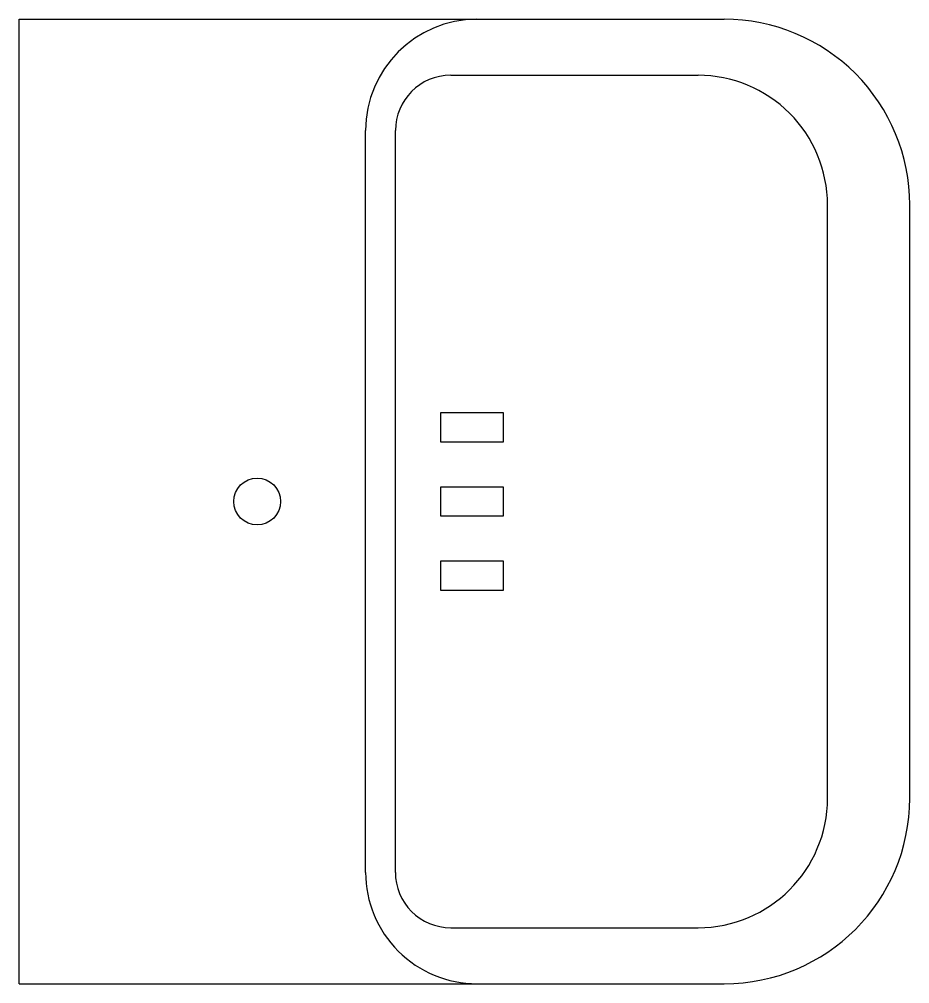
# Model space of a CAD drawing. Header units: millimetres. Extents: x 86 to 500, y -52 to 256.
# Drawn here: x 251.5324 to 251.7724, y -51.6447 to -51.3847 of the extents above; entities that cross this region are included whole.
import ezdxf
from ezdxf.enums import TextEntityAlignment as Align

# ---------------------------------------------------------------- set-up
doc = ezdxf.new("R2010")
doc.units = ezdxf.units.MM
doc.layers.add('PLO_CORONA', color=251, linetype='Continuous')
doc.styles.add('ROMAN', font='ROMANS', dxfattribs={"width": 1.2})

# ---------------------------------------------------------------- blocks, each defined once
blk = doc.blocks.new('P8P1P161')
for p, q in [((-0.13, 0), (0.13, 0)), ((-0.13, 0), (-0.13, -0.12334)), ((0.13, 0), (0.13, -0.12334)), ((-0.1, -0.09334), (0.1, -0.09334)), ((-0.1, -0.10137), (0.1, -0.10137)), ((-0.02398, -0.13042), (-0.02398, -0.11365)), ((-0.02398, -0.11365), (-0.01602, -0.11365)), ((-0.01602, -0.11365), (-0.01602, -0.13042)), ((-0.00398, -0.11365), (0.00398, -0.11365)), ((-0.00398, -0.13042), (-0.00398, -0.11365)), ((0.00398, -0.11365), (0.00398, -0.13042)), ((0.01602, -0.13042), (0.01602, -0.11365)), ((0.01602, -0.11365), (0.02398, -0.11365)), ((0.02398, -0.11365), (0.02398, -0.13042)), ((-0.1149, -0.11627), (-0.1149, -0.18294)), ((0.1149, -0.11627), (0.1149, -0.18294)), ((-0.13, -0.12334), (-0.13, -0.19)), ((0.13, -0.12334), (0.13, -0.19)), ((-0.01602, -0.13042), (-0.02398, -0.13042)), ((0.00398, -0.13042), (-0.00398, -0.13042)), ((0.02398, -0.13042), (0.01602, -0.13042)), ((-0.08, -0.21784), (0.08, -0.21784)), ((-0.08, -0.24), (0.08, -0.24))]:
    blk.add_line(p, q)
blk.add_circle((0, -0.06411), 0.00632)
for centre, radius, start, end in [((-0.1, -0.12334), 0.03, 90, 180), ((0.1, -0.12334), 0.03, 0, 90), ((-0.1, -0.11627), 0.0149, 90, 180), ((0.1, -0.11627), 0.0149, 0, 90), ((-0.08, -0.18294), 0.0349, 180, 270), ((0.08, -0.18294), 0.0349, 270, 0), ((-0.08, -0.19), 0.05, 180, 270), ((0.08, -0.19), 0.05, 270, 0)]:
    blk.add_arc(centre, radius, start, end)
at = {"style": 'ROMAN', "width": 1.2}
for tag, flags, p in [('CODIN', 3, (0.01772, -0.64723)), ('CODIN0', 1, (-0.03198, -0.97536))]:
    blk.add_attdef(tag, text='', height=0.21, dxfattribs=dict(at, flags=flags)).set_placement(p, align=Align.MIDDLE)

msp = doc.modelspace()

# ---------------------------------------------------------------- block references
at = {"layer": 'PLO_CORONA', "extrusion": (0, 0, -1), "xscale": -1, "zscale": -1, "rotation": 269.9999834825436}
msp.add_blockref('P8P1P161', (-251.53241, -51.51471), dxfattribs=at)

doc.saveas('drawing.dxf')
